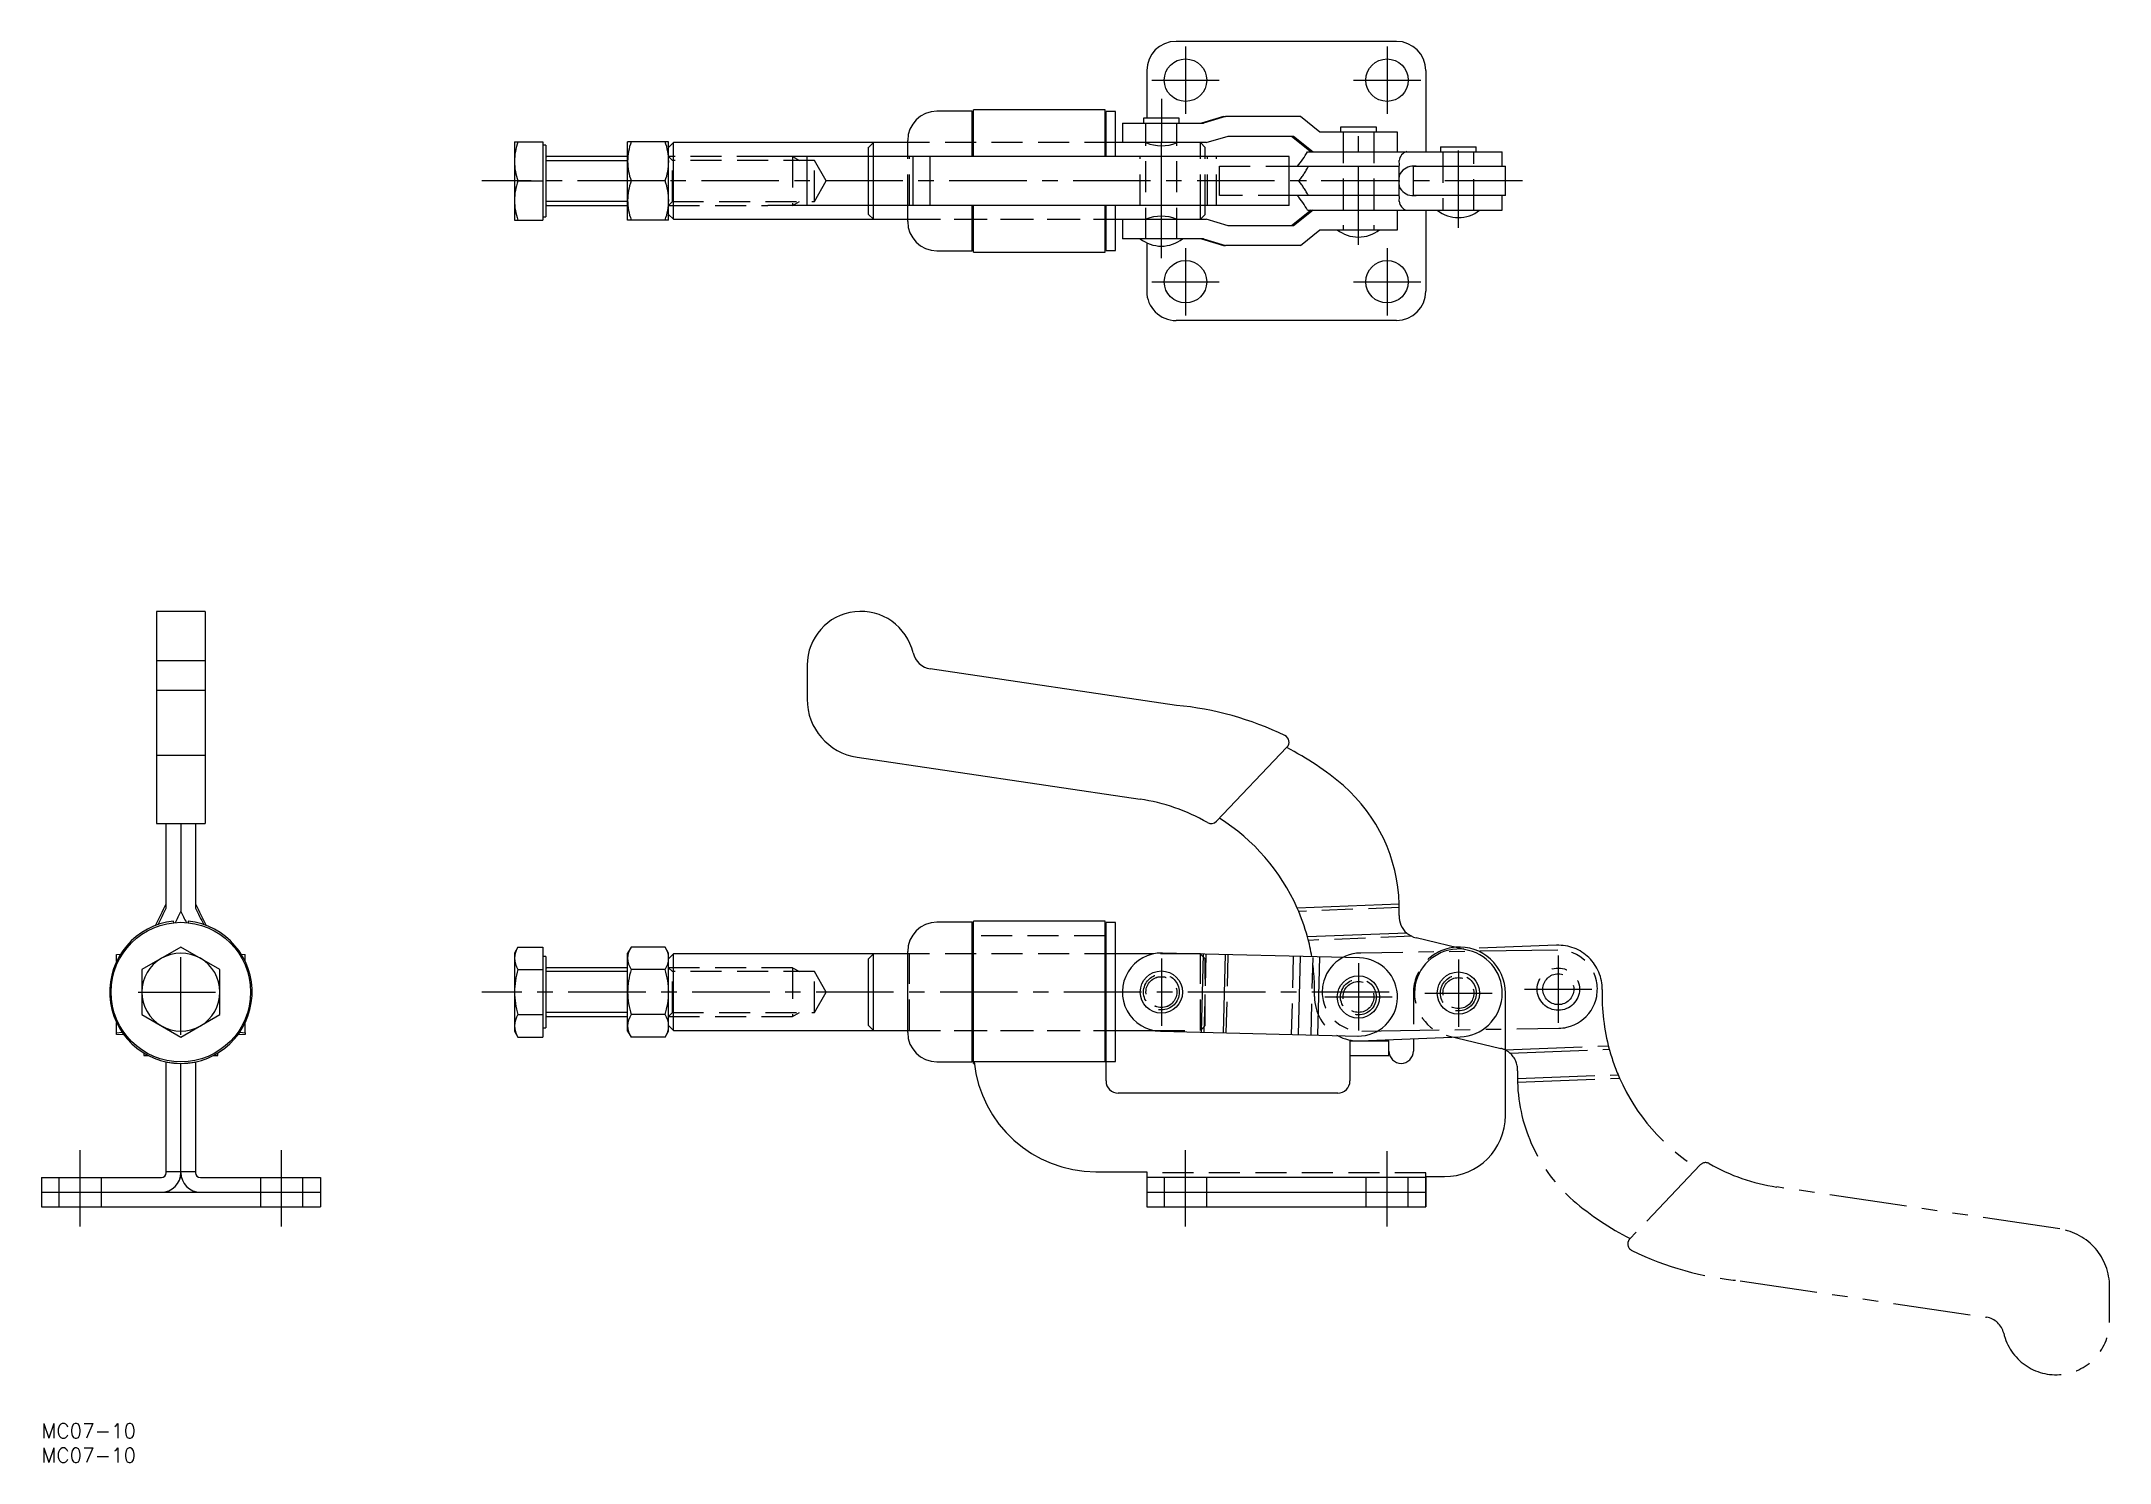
# Model space of a CAD drawing. Extents: x 0 to 424, y -8 to 283.
import ezdxf

# ---------------------------------------------------------------- set-up
doc = ezdxf.new("R2010")
doc.units = 0
doc.header["$LTSCALE"] = 0.5
for name, pattern in [('CENTER', [50.8, 31.75, -6.35, 6.35, -6.35]), ('DASHED', [19.05, 12.7, -6.35]), ('PHANTOM', [63.5, 31.75, -6.35, 6.35, -6.35, 6.35, -6.35])]:
    doc.linetypes.add(name, pattern=pattern)
for name, color, linetype in [('MSM_CENTER', 1, 'CENTER'), ('MSM_CONTINUOUS', 7, 'CONTINUOUS'), ('MSM_DASHED', 4, 'DASHED'), ('MSM_IMAGINARY', 6, 'PHANTOM'), ('MSM_NARROW', 5, 'CONTINUOUS'), ('MSM_PART_NUMBER', 7, 'CONTINUOUS')]:
    doc.layers.add(name, color=color, linetype=linetype)
doc.styles.get("Standard").update_dxf_attribs({"font": 'txt.shx', "height": 3, "bigfont": 'bigfont.shx'})

msp = doc.modelspace()

# ---------------------------------------------------------------- linework, layer by layer
at = {"layer": 'MSM_CENTER'}
for p, q in [((234.52, 282.14), (234.52, 268.34)), ((275.82, 282.14), (275.82, 268.34)), ((227.62, 275.24), (241.42, 275.24)), ((229.57, 271.44), (229.57, 266.44)), ((268.92, 275.24), (282.72, 275.24)), ((229.57, 266.44), (229.57, 262.44)), ((269.96, 241.52), (269.96, 266.54)), ((290.45, 244.99), (290.45, 263.34)), ((229.57, 246.74), (229.57, 262.44)), ((303.57, 254.59), (90.31, 254.59)), ((229.57, 238.74), (229.57, 246.74)), ((234.52, 240.84), (234.52, 227.04)), ((275.82, 240.84), (275.82, 227.04)), ((227.62, 233.94), (241.42, 233.94)), ((268.92, 233.94), (282.72, 233.94)), ((28.6, 79.65), (28.6, 97.15)), ((229.57, 95.3), (229.57, 81.5)), ((269.96, 94.3), (269.96, 80.5)), ((290.45, 95.1), (290.45, 81.3)), ((310.93, 95.9), (310.93, 82.1)), ((19.85, 88.4), (37.35, 88.4)), ((276.28, 88.4), (90.31, 88.4)), ((263.06, 87.4), (276.86, 87.4)), ((283.55, 88.2), (297.35, 88.2)), ((304.03, 89), (317.83, 89)), ((7.95, 40.4), (7.95, 56.05)), ((49.25, 40.4), (49.25, 56.05)), ((234.52, 40.4), (234.52, 56.05)), ((275.82, 40.4), (275.82, 55.84))]:
    msp.add_line(p, q, dxfattribs=at)
at = {"layer": 'MSM_CONTINUOUS'}
for p, q in [((277.78, 283.19), (232.57, 283.19)), ((226.57, 277.19), (226.57, 267.44)), ((283.78, 277.19), (283.77, 260.59)), ((190.77, 268.89), (183.57, 268.89)), ((190.77, 259.59), (190.77, 268.89)), ((218.02, 269.19), (191.05, 269.19)), ((191.05, 259.59), (191.05, 269.19)), ((218.02, 259.59), (218.02, 269.19)), ((220.17, 268.84), (218.27, 268.84)), ((218.27, 259.59), (218.27, 268.84)), ((220.17, 259.59), (220.17, 268.84)), ((225.91, 267.44), (225.91, 266.44)), ((233.24, 267.44), (225.91, 267.44)), ((233.24, 266.44), (233.24, 267.44)), ((242.28, 267.79), (237.78, 266.44)), ((242.68, 267.79), (238.18, 266.44)), ((242.28, 267.79), (242.68, 267.79)), ((258.06, 267.79), (242.68, 267.79)), ((262.06, 264.59), (258.06, 267.79)), ((177.57, 259.59), (177.57, 262.89)), ((191.05, 266.09), (190.77, 266.09)), ((218.27, 266.09), (218.02, 266.09)), ((221.57, 266.44), (221.57, 262.44)), ((221.57, 266.44), (238.18, 266.44)), ((238.76, 262.44), (243.26, 263.79)), ((243.26, 263.79), (256.66, 263.79)), ((256.26, 263.79), (260.26, 260.59)), ((256.66, 263.79), (260.66, 260.59)), ((277.96, 264.59), (262.06, 264.59)), ((266.3, 265.59), (266.3, 264.59)), ((273.63, 265.59), (266.3, 265.59)), ((273.63, 264.59), (273.63, 265.59)), ((277.96, 260.59), (277.96, 264.59)), ((96.97, 262.59), (96.97, 246.59)), ((96.97, 262.59), (102.77, 262.59)), ((102.77, 262.59), (102.77, 246.59)), ((103.37, 261.9), (102.77, 261.9)), ((103.37, 261.9), (103.37, 247.27)), ((120.17, 259.59), (103.62, 259.59)), ((120.17, 246.59), (120.17, 262.59)), ((128.57, 262.59), (120.17, 262.59)), ((128.57, 246.59), (128.57, 262.59)), ((129.57, 262.44), (128.57, 261.44)), ((177.57, 262.44), (129.57, 262.44)), ((129.57, 246.74), (129.57, 262.44)), ((255.73, 259.59), (148.93, 259.59)), ((156.96, 249.59), (156.96, 259.59)), ((178.69, 249.59), (178.69, 259.59)), ((182.21, 249.59), (182.21, 259.59)), ((238.76, 262.44), (220.17, 262.44)), ((238.57, 261.44), (237.57, 262.44)), ((237.57, 259.59), (237.57, 262.44)), ((238.57, 259.59), (238.57, 261.44)), ((255.73, 249.59), (255.73, 259.59)), ((259.52, 260.59), (299.45, 260.59)), ((286.78, 261.59), (286.78, 260.59)), ((286.78, 261.59), (294.11, 261.59)), ((294.11, 260.59), (294.11, 261.59)), ((299.45, 257.59), (299.45, 260.59)), ((97.69, 254.59), (102.77, 254.59)), ((127.86, 254.59), (120.89, 254.59)), ((255.73, 257.59), (278.33, 257.59)), ((278.34, 255.77), (278.31, 255.4)), ((278.34, 254.71), (278.33, 257.59)), ((278.33, 251.59), (278.34, 254.47)), ((278.34, 254.71), (278.34, 254.59)), ((278.34, 254.59), (278.34, 254.47)), ((281.76, 257.59), (280.91, 257.59)), ((281.22, 251.59), (281.22, 257.59)), ((281.22, 257.59), (300.07, 257.59)), ((300.07, 251.59), (300.07, 257.59)), ((278.33, 251.59), (255.73, 251.59)), ((278.31, 253.77), (278.34, 253.41)), ((280.91, 251.59), (281.76, 251.59)), ((300.07, 251.59), (281.22, 251.59)), ((299.45, 248.59), (299.45, 251.59)), ((96.97, 246.59), (102.77, 246.59)), ((102.77, 247.27), (103.37, 247.27)), ((103.62, 249.59), (120.17, 249.59)), ((128.57, 246.59), (120.17, 246.59)), ((128.57, 247.74), (129.57, 246.74)), ((129.57, 246.74), (177.57, 246.74)), ((255.73, 249.59), (148.93, 249.59)), ((177.57, 246.29), (177.57, 249.59)), ((190.77, 240.29), (190.77, 249.59)), ((191.05, 239.99), (191.05, 249.59)), ((218.02, 239.99), (218.02, 249.59)), ((218.27, 240.34), (218.27, 249.59)), ((220.17, 240.34), (220.17, 249.59)), ((220.17, 246.74), (238.76, 246.74)), ((221.57, 246.74), (221.57, 242.74)), ((237.57, 246.74), (237.57, 249.59)), ((237.57, 246.74), (238.57, 247.74)), ((238.57, 247.74), (238.57, 249.59)), ((243.26, 245.39), (238.76, 246.74)), ((260.26, 248.59), (256.26, 245.39)), ((260.66, 248.59), (256.66, 245.39)), ((259.52, 248.59), (299.45, 248.59)), ((277.96, 244.59), (277.96, 248.59)), ((283.78, 248.59), (283.78, 231.99)), ((190.77, 243.09), (191.05, 243.09)), ((218.02, 243.09), (218.27, 243.09)), ((238.18, 242.74), (221.57, 242.74)), ((226.57, 241.91), (226.57, 231.99)), ((237.78, 242.74), (242.28, 241.39)), ((238.18, 242.74), (242.68, 241.39)), ((256.66, 245.39), (243.26, 245.39)), ((258.06, 241.39), (262.06, 244.59)), ((262.06, 244.59), (277.96, 244.59)), ((183.57, 240.29), (190.77, 240.29)), ((191.05, 239.99), (218.02, 239.99)), ((218.27, 240.34), (220.17, 240.34)), ((242.28, 241.39), (242.68, 241.39)), ((258.06, 241.39), (242.68, 241.39)), ((277.78, 225.99), (232.57, 225.99)), ((33.6, 166.4), (23.6, 166.4)), ((23.6, 166.4), (23.6, 123.14)), ((33.6, 166.4), (33.6, 123.14)), ((33.6, 156.3), (23.6, 156.3)), ((156.96, 155.4), (156.96, 148.4)), ((232.68, 147.14), (182.21, 154.62)), ((33.6, 150.2), (23.6, 150.2)), ((33.6, 136.9), (23.6, 136.9)), ((167.2, 136.53), (225.19, 127.93)), ((240.86, 123.41), (255.31, 138.56)), ((23.6, 123.14), (23.6, 122.94)), ((23.6, 122.94), (33.6, 122.94)), ((25.6, 105.62), (25.6, 122.94)), ((28.6, 122.94), (28.6, 104.93)), ((31.6, 122.94), (31.6, 105.62)), ((33.6, 123.14), (33.6, 122.94)), ((278.33, 106.44), (257.41, 105.62)), ((278.31, 104.1), (278.33, 106.44)), ((27.13, 102.62), (27.1, 102.92)), ((30.1, 102.92), (30.07, 102.62)), ((190.77, 102.7), (183.57, 102.7)), ((190.77, 74.1), (190.77, 102.7)), ((218.02, 102.92), (191.05, 102.92)), ((191.05, 73.8), (191.05, 102.92)), ((218.02, 74.11), (218.02, 102.92)), ((220.17, 102.65), (218.27, 102.65)), ((218.27, 88.4), (218.27, 102.65)), ((220.17, 74.15), (220.17, 102.65)), ((28.6, 97.64), (20.6, 93.02)), ((36.6, 93.02), (28.6, 97.64)), ((97.69, 97.64), (96.97, 96.4)), ((97.69, 97.64), (102.77, 97.64)), ((102.77, 97.64), (102.77, 79.16)), ((120.89, 97.64), (120.17, 96.4)), ((127.86, 97.64), (120.89, 97.64)), ((128.57, 96.4), (127.86, 97.64)), ((191.05, 99.9), (190.77, 99.9)), ((218.27, 99.9), (218.02, 99.9)), ((279.88, 100.5), (259.52, 99.7)), ((292.54, 96.95), (281.76, 99.53)), ((15.4, 96.08), (16.22, 96.15)), ((15.4, 94.64), (15.4, 96.08)), ((40.98, 96.15), (41.8, 96.08)), ((41.8, 94.64), (41.8, 96.08)), ((96.97, 96.4), (96.97, 80.4)), ((103.37, 95.71), (102.77, 95.71)), ((103.37, 95.71), (103.37, 81.09)), ((120.17, 93.4), (103.62, 93.4)), ((120.17, 80.4), (120.17, 96.4)), ((128.57, 80.4), (128.57, 96.4)), ((129.57, 96.25), (128.57, 95.25)), ((177.57, 96.25), (129.57, 96.25)), ((129.57, 80.55), (129.57, 96.25)), ((177.57, 80.1), (177.57, 96.7)), ((228.03, 96.25), (220.17, 96.25)), ((270.16, 95.4), (229.77, 96.4)), ((237.57, 96.25), (235.73, 96.25)), ((237.62, 96.2), (237.57, 96.25)), ((237.57, 96.2), (237.57, 96.25)), ((237.78, 80.19), (238.18, 96.19)), ((242.28, 80.08), (242.68, 96.08)), ((257.67, 79.7), (258.06, 95.7)), ((261.66, 79.6), (262.06, 95.6)), ((20.6, 93.02), (20.6, 83.78)), ((36.6, 83.78), (36.6, 93.02)), ((97.69, 93.02), (102.77, 93.02)), ((127.86, 93.02), (120.89, 93.02)), ((218.27, 74.15), (218.27, 88.4)), ((300.07, 63.1), (300.07, 88.2)), ((15.4, 80.08), (15.4, 82.16)), ((20.6, 83.78), (28.6, 79.16)), ((28.6, 79.16), (36.6, 83.78)), ((41.8, 80.08), (41.8, 82.16)), ((97.69, 83.78), (102.77, 83.78)), ((102.77, 81.09), (103.37, 81.09)), ((103.62, 83.4), (120.17, 83.4)), ((127.86, 83.78), (120.89, 83.78)), ((128.57, 81.55), (129.57, 80.55)), ((129.57, 80.55), (177.57, 80.55)), ((220.17, 80.55), (228.03, 80.55)), ((15.4, 80.08), (16.54, 80.18)), ((15.4, 79.7), (15.4, 80.08)), ((16.91, 79.66), (15.4, 79.7)), ((41.8, 79.7), (40.29, 79.66)), ((40.66, 80.18), (41.8, 80.08)), ((41.8, 80.08), (41.8, 79.7)), ((96.97, 80.4), (97.69, 79.16)), ((97.69, 79.16), (102.77, 79.16)), ((120.17, 80.4), (120.89, 79.16)), ((127.86, 79.16), (120.89, 79.16)), ((127.86, 79.16), (128.57, 80.4)), ((190.77, 76.9), (191.05, 76.9)), ((218.22, 77.3), (218.02, 77.3)), ((218.22, 70.2), (218.22, 77.3)), ((218.22, 76.9), (218.27, 76.9)), ((229.37, 80.4), (269.96, 79.4)), ((268.22, 78.4), (276.22, 78.4)), ((268.22, 78.4), (268.22, 70.2)), ((270.31, 78.41), (290.8, 79.21)), ((276.22, 75.4), (276.22, 78.4)), ((281.22, 78.83), (281.22, 76.3)), ((21, 75.93), (21, 75.4)), ((21, 75.4), (21.95, 75.4)), ((25.6, 51.6), (25.6, 74.11)), ((28.6, 51.4), (28.6, 73.8)), ((31.6, 74.11), (31.6, 51.6)), ((35.25, 75.4), (36.2, 75.4)), ((36.2, 75.4), (36.2, 75.93)), ((183.57, 74.1), (190.77, 74.1)), ((191.05, 73.8), (191.22, 73.8)), ((218.02, 74.11), (191.19, 74.11)), ((218.27, 74.15), (220.17, 74.15)), ((268.22, 75.4), (276.22, 75.4)), ((265.72, 67.7), (220.72, 67.7)), ((31.6, 51.6), (25.6, 51.6)), ((25.6, 51.4), (25.6, 51.6)), ((31.6, 51.6), (31.6, 51.4)), ((216.15, 51.6), (226.57, 51.6)), ((226.57, 51.6), (226.57, 44.4)), ((283.77, 44.4), (283.77, 51.4)), ((0, 50.4), (0, 44.4)), ((0, 50.4), (24.6, 50.4)), ((0, 47.4), (57.2, 47.4)), ((28.47, 50.4), (28.73, 50.4)), ((32.6, 50.4), (57.2, 50.4)), ((57.2, 50.4), (57.2, 44.4)), ((283.77, 50.4), (226.57, 50.4)), ((226.57, 47.4), (283.77, 47.4)), ((283.77, 50.4), (283.77, 44.4)), ((283.78, 50.6), (287.57, 50.6)), ((0, 44.4), (57.2, 44.4)), ((226.57, 44.4), (283.77, 44.4))]:
    msp.add_line(p, q, dxfattribs=at)
for centre, radius in [((234.52, 275.24), 4.35), ((275.82, 275.24), 4.35), ((234.52, 233.94), 4.35), ((275.82, 233.94), 4.35), ((28.6, 88.4), 14.3), ((229.57, 88.4), 4.33), ((269.96, 87.4), 4.33), ((290.45, 88.2), 4.33)]:
    msp.add_circle(centre, radius, dxfattribs=at)
for centre, radius, start, end in [((232.57, 277.19), 6, 90, 180), ((277.78, 277.19), 6, 0, 90), ((183.57, 262.89), 6, 90, 180), ((109.1, 258.49), 12.13, 160.2278, 179.5159), ((103.62, 259.84), 0.25, 180, 270), ((132.3, 258.49), 12.13, 160.2278, 179.5159), ((116.45, 258.49), 12.13, 0.4841, 19.7722), ((229.57, 269.93), 8.13, 247.0943, 292.5988), ((245.02, 268.53), 16.54, 318.5588, 331.2872), ((280.47, 258.5), 2.18, 105.8947, 173.0643), ((269.98, 258.06), 8.37, 356.7423, 4.768), ((109.1, 258.69), 12.13, 180.4833, 199.7729), ((109.1, 250.49), 12.13, 160.2278, 179.516), ((132.3, 258.69), 12.13, 180.4836, 199.7725), ((132.3, 250.49), 12.13, 160.2278, 179.516), ((116.45, 258.69), 12.13, 340.2275, 359.5164), ((116.45, 250.49), 12.13, 0.484, 19.7722), ((266.45, 254.59), 11.89, 356.0632, 3.9368), ((281.19, 254.47), 3.13, 95.0816, 155.4409), ((109.1, 250.69), 12.13, 180.4833, 199.7729), ((132.3, 250.69), 12.13, 180.4836, 199.7725), ((116.45, 250.69), 12.13, 340.2275, 359.5164), ((245.02, 240.64), 16.54, 28.7128, 41.4412), ((269.98, 251.11), 8.37, 355.232, 3.2577), ((280.4, 250.62), 2.1, 185.5272, 255.5137), ((281.19, 254.71), 3.13, 204.5591, 264.9184), ((103.62, 249.34), 0.25, 90, 180), ((183.57, 246.29), 6, 180, 270), ((229.57, 239.25), 8.13, 67.4012, 112.9057), ((290.45, 254.09), 7, 231.7868, 308.2132), ((229.57, 248.24), 7, 231.7868, 270), ((229.57, 248.24), 7, 270, 308.2132), ((269.96, 250.09), 7, 231.7868, 270), ((269.96, 250.09), 7, 270, 308.2132), ((232.57, 231.99), 6, 179.9856, 270.0049), ((277.78, 231.99), 6, 270, 0), ((167.96, 155.4), 11, 13.0495, 180), ((182.84, 158.85), 4.27, 193.0495, 261.5661), ((168.96, 148.4), 12, 180, 261.5661), ((226.94, 83.7), 63.7, 63.9821, 84.8332), ((254.23, 139.6), 1.5, 316.36, 63.9821), ((226.94, 83.69), 61.7, 49.6522, 62.6794), ((219.38, 88.76), 39.6, 60.2511, 81.5661), ((244.84, 105.49), 33.5, 1.6277, 48.8452), ((239.78, 124.44), 1.5, 240.2511, 316.36), ((219.38, 88.76), 41.6, 23.9143, 57.9633), ((-242.62, 237.25), 298.4, 333.0559, 334.0066), ((299.82, 237.25), 298.4, 205.9934, 206.9441), ((28.6, 88.4), 14.6, 95.897, 84.103), ((-242.62, 236.4), 298.4, 333.2792, 334.0066), ((-242.62, 236.4), 301.4, 333.6566, 334.1385), ((299.82, 236.4), 301.4, 205.8615, 206.3434), ((299.82, 236.4), 298.4, 205.9934, 206.7208), ((183.57, 96.7), 6, 90, 180), ((219.38, 88.76), 41.6, 15.2487, 23.9143), ((282.58, 103.81), 4.27, 176.1436, 230.8047), ((101.37, 95.23), 4.4, 146.8596, 178.756), ((124.57, 95.23), 4.4, 146.8596, 178.756), ((124.17, 95.23), 4.4, 1.244, 33.1404), ((219.38, 88.76), 41.6, 9.5181, 15.2487), ((282.81, 103.91), 4.5, 229.3303, 256.5325), ((290.65, 88.2), 9.43, 0, 94.7337), ((28.6, 88.4), 8, 120, 180), ((28.6, 88.4), 8, 60, 120), ((28.6, 88.4), 8, 0, 60), ((101.37, 95.42), 4.4, 181.2428, 213.1415), ((103.62, 93.65), 0.25, 180, 270), ((124.57, 95.42), 4.4, 181.2433, 213.1409), ((124.17, 95.42), 4.4, 326.8591, 358.7567), ((229.57, 88.4), 8, 88.5817, 268.5817), ((269.96, 87.4), 8, 268.5817, 88.5817), ((290.45, 88.2), 9, 272.2365, 76.5325), ((113.82, 88.16), 16.85, 163.235, 179.177), ((136.49, 88.24), 16.32, 162.9733, 179.4387), ((112.25, 88.24), 16.33, 0.5645, 17.0234), ((28.6, 88.4), 8, 180, 240), ((28.6, 88.4), 8, 300, 0), ((113.26, 88.56), 16.29, 180.5454, 197.0426), ((136.97, 88.63), 16.8, 180.7989, 196.7891), ((111.78, 88.63), 16.79, 343.2072, 359.2049), ((28.6, 88.4), 8, 240, 300), ((101.37, 81.38), 4.4, 146.8597, 178.756), ((101.37, 81.57), 4.4, 181.2428, 213.1415), ((103.62, 83.15), 0.25, 90, 180), ((124.57, 81.38), 4.4, 146.8597, 178.756), ((124.57, 81.57), 4.4, 181.2433, 213.1409), ((124.17, 81.38), 4.4, 1.244, 33.1403), ((124.17, 81.57), 4.4, 326.8591, 358.7567), ((183.57, 80.1), 6, 180, 270), ((269.96, 87.4), 9, 241.2853, 272.2365), ((28.6, 88.4), 14.6, 258.1424, 281.8576), ((216.15, 76.7), 25.1, 185.9192, 270), ((278.72, 76.3), 2.5, 180, 0), ((220.72, 70.2), 2.5, 180, 270), ((265.72, 70.2), 2.5, 270, 0), ((287.57, 63.1), 12.5, 270, 0), ((24.6, 51.4), 1, 270, 0), ((24.6, 51.4), 4, 270, 0), ((32.6, 51.4), 4, 180, 270), ((32.6, 51.4), 1, 180, 270)]:
    msp.add_arc(centre, radius, start, end, dxfattribs=at)
at = {"layer": 'MSM_DASHED'}
for p, q in [((226.41, 242.74), (226.41, 266.44)), ((232.74, 242.74), (232.74, 266.44)), ((266.8, 264.59), (266.8, 244.59)), ((273.13, 264.59), (273.13, 244.59)), ((148.93, 259.59), (128.57, 259.59)), ((129.38, 258.78), (128.57, 259.59)), ((129.38, 250.4), (129.38, 258.78)), ((158.47, 258.78), (129.38, 258.78)), ((153.97, 259.59), (153.97, 249.59)), ((153.97, 259.59), (155.38, 258.78)), ((158.47, 250.4), (158.47, 258.78)), ((160.89, 254.59), (158.47, 258.78)), ((220.17, 262.44), (177.57, 262.44)), ((177.57, 249.59), (177.57, 259.59)), ((220.17, 262.44), (177.97, 262.44)), ((177.97, 249.59), (177.97, 259.59)), ((225.19, 249.59), (225.19, 259.59)), ((237.57, 249.59), (237.57, 259.59)), ((238.57, 249.59), (238.57, 259.59)), ((239.03, 249.59), (239.03, 259.59)), ((240.86, 249.59), (240.86, 259.59)), ((287.28, 260.59), (287.28, 248.59)), ((287.28, 260.59), (287.28, 248.59)), ((293.61, 248.59), (293.61, 260.59)), ((293.61, 248.59), (293.61, 260.59)), ((158.47, 250.4), (160.89, 254.59)), ((241.45, 251.59), (241.45, 257.59)), ((241.45, 257.59), (255.73, 257.59)), ((278.34, 254.59), (257.71, 254.59)), ((128.57, 249.59), (129.38, 250.4)), ((129.38, 250.4), (158.47, 250.4)), ((153.97, 249.59), (155.38, 250.4)), ((255.73, 251.59), (241.45, 251.59)), ((128.57, 249.59), (148.93, 249.59)), ((177.57, 246.74), (220.17, 246.74)), ((177.97, 246.74), (220.17, 246.74)), ((278.34, 105.73), (257.71, 104.93)), ((218.02, 99.9), (191.05, 99.9)), ((280.91, 99.83), (259.7, 99)), ((153.97, 93.4), (128.57, 93.4)), ((129.38, 92.59), (128.57, 93.4)), ((153.97, 93.4), (153.97, 83.4)), ((153.97, 93.4), (155.38, 92.59)), ((220.17, 96.25), (177.57, 96.25)), ((177.97, 80.55), (177.97, 96.25)), ((220.17, 96.25), (177.97, 96.25)), ((235.73, 96.25), (228.03, 96.25)), ((237.57, 80.55), (237.57, 96.2)), ((238.57, 95.25), (237.62, 96.2)), ((238.37, 80.18), (238.76, 96.17)), ((238.57, 81.55), (238.57, 95.25)), ((242.87, 80.07), (243.26, 96.06)), ((256.26, 79.74), (256.66, 95.73)), ((260.26, 79.64), (260.66, 95.63)), ((129.38, 84.21), (129.38, 92.59)), ((158.47, 92.59), (129.38, 92.59)), ((158.47, 84.21), (158.47, 92.59)), ((160.89, 88.4), (158.47, 92.59)), ((158.47, 84.21), (160.89, 88.4)), ((281.22, 88.2), (281.22, 78.83)), ((128.57, 83.4), (129.38, 84.21)), ((128.57, 83.4), (153.97, 83.4)), ((129.38, 84.21), (158.47, 84.21)), ((153.97, 83.4), (155.38, 84.21)), ((177.57, 80.55), (220.17, 80.55)), ((177.97, 80.55), (220.17, 80.55)), ((228.03, 80.55), (237.57, 80.55)), ((237.57, 80.55), (238.57, 81.55)), ((283.77, 51.4), (226.57, 51.4)), ((3.6, 50.4), (3.6, 44.4)), ((12.3, 44.4), (12.3, 50.4)), ((44.9, 50.4), (44.9, 44.4)), ((53.6, 44.4), (53.6, 50.4)), ((230.17, 50.4), (230.17, 44.4)), ((238.87, 44.4), (238.87, 50.4)), ((271.47, 50.4), (271.47, 44.4)), ((280.17, 44.4), (280.17, 50.4))]:
    msp.add_line(p, q, dxfattribs=at)
for centre, radius in [((229.57, 88.4), 3.66), ((229.57, 88.4), 3.16), ((229.57, 88.4), 3.17), ((269.96, 87.4), 3.67), ((269.96, 87.4), 3.16), ((290.45, 88.2), 3.67), ((290.45, 88.2), 3.17)]:
    msp.add_circle(centre, radius, dxfattribs=at)
for centre, radius, start, end in [((245.42, 264.9), 16.05, 320.0051, 332.8836), ((245.64, 244.42), 15.78, 27.0061, 40.1051), ((290.65, 88.2), 9.43, 94.7337, 180), ((215.73, 88.51), 45.24, 358.6962, 9.1586), ((269.96, 87.4), 9, 179.4753, 241.2853)]:
    msp.add_arc(centre, radius, start, end, dxfattribs=at)
at = {"layer": 'MSM_IMAGINARY'}
for p, q in [((170.57, 262.44), (169.57, 261.44)), ((169.57, 247.74), (169.57, 261.52)), ((170.57, 246.74), (170.57, 262.44)), ((169.57, 247.74), (170.57, 246.74)), ((310.58, 97.99), (290.1, 97.19)), ((170.57, 96.25), (169.57, 95.25)), ((169.57, 81.55), (169.57, 95.25)), ((170.57, 80.55), (170.57, 96.25)), ((310.81, 97), (270.42, 96.41)), ((169.57, 81.55), (170.57, 80.55)), ((270.65, 80.41), (311.05, 81)), ((288.35, 79.45), (299.13, 76.87)), ((299.98, 76.57), (321.19, 77.4)), ((301.02, 75.9), (321.38, 76.7)), ((302.58, 72.3), (302.57, 69.96)), ((302.55, 70.67), (323.18, 71.47)), ((302.57, 69.96), (323.48, 70.78)), ((340.03, 52.99), (325.58, 37.84)), ((413.69, 39.87), (355.7, 48.47)), ((348.22, 29.26), (398.68, 21.78)), ((423.93, 21), (423.93, 28))]:
    msp.add_line(p, q, dxfattribs=at)
for radius in [4.33, 3.17]:
    msp.add_circle((310.93, 89), radius, dxfattribs=at)
for centre, radius, start, end in [((310.93, 89), 9, 359.4753, 92.2365), ((270.53, 88.41), 8, 90.8391, 270.8391), ((290.45, 88.2), 9, 92.2365, 256.5325), ((310.93, 89), 8, 270.8391, 90.8391), ((361.51, 87.64), 41.6, 178.2401, 195.2487), ((298.08, 72.49), 4.5, 49.3303, 76.5325), ((361.51, 87.64), 41.6, 195.2487, 203.9143), ((298.08, 72.49), 4.5, 357.618, 49.3303), ((336.05, 70.91), 33.5, 181.6277, 228.8452), ((361.51, 87.64), 41.6, 203.9143, 237.9633), ((341.12, 51.96), 1.5, 60.2511, 136.36), ((361.51, 87.64), 39.6, 240.2511, 261.5661), ((353.95, 92.71), 61.7, 229.6522, 242.6794), ((411.93, 28), 12, 360, 81.5661), ((326.67, 36.8), 1.5, 136.36, 243.9821), ((353.95, 92.7), 63.7, 243.9821, 264.8332), ((398.06, 17.55), 4.27, 13.0495, 81.5661), ((412.93, 21), 11, 193.0495, 0)]:
    msp.add_arc(centre, radius, start, end, dxfattribs=at)
at = {"layer": 'MSM_NARROW'}
for p, q in [((103.37, 258.78), (120.17, 258.78)), ((120.17, 250.4), (103.37, 250.4)), ((120.17, 92.59), (103.37, 92.59)), ((120.17, 84.21), (103.37, 84.21))]:
    msp.add_line(p, q, dxfattribs=at)

# ---------------------------------------------------------------- texts
at = {"layer": 'MSM_PART_NUMBER'}
for p in [(0, -3), (0, -8)]:
    msp.add_text('MC07-10', height=3, dxfattribs=at).set_placement(p)

doc.saveas('drawing.dxf')
